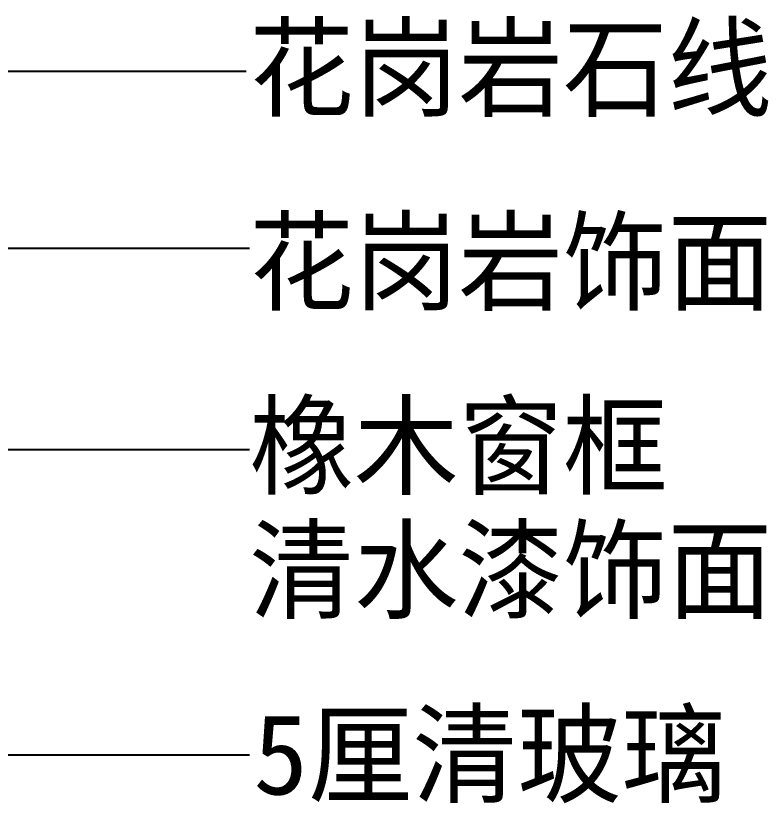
# Model space of a CAD drawing. Header units: metres. Extents: x 237 to 5358, y 156 to 7022.
# Drawn here: x 4759 to 5321, y 5663 to 6250 of the extents above; entities that cross this region are included whole.
import ezdxf

# ---------------------------------------------------------------- set-up
doc = ezdxf.new("R2010")
doc.units = ezdxf.units.M
doc.layers.add('DIM', color=3, linetype='Continuous')
doc.layers.add('TEXT', color=3, linetype='Continuous')
doc.dimstyles.get("Standard").update_dxf_attribs({"dimtxt": 2.5, "dimasz": 2.5, "dimexe": 1.25, "dimexo": 0.625, "dimtad": 1, "dimcen": 2.5, "dimazin": 3, "dimtfac": 1, "dimtmove": 0, "dimatfit": 3})

msp = doc.modelspace()

# ---------------------------------------------------------------- texts
at = {"layer": 'TEXT'}
for s, p in [('花岗岩石线', (4933.69, 6181.33)), ('花岗岩饰面', (4933.69, 6036.68)), ('橡木窗框', (4933.69, 5899.37)), ('清水漆饰面', (4933.69, 5806.77)), ('5厘清玻璃', (4936.63, 5669.29))]:
    msp.add_text(s, height=60, dxfattribs=at).set_placement(p)

# ---------------------------------------------------------------- leaders
at = {"layer": 'DIM'}
for points in [[(4507.13, 6208.83), (4931.25, 6208.83)], [(4277.46, 6102.16), (4277.46, 5926.62), (4933.69, 5926.62)], [(4375.18, 6076.88), (4933.69, 6076.88)], [(4159.08, 5698.88), (4933.68, 5698.88)]]:
    msp.add_leader(points, dimstyle='Standard', dxfattribs=at)

doc.saveas('drawing.dxf')
